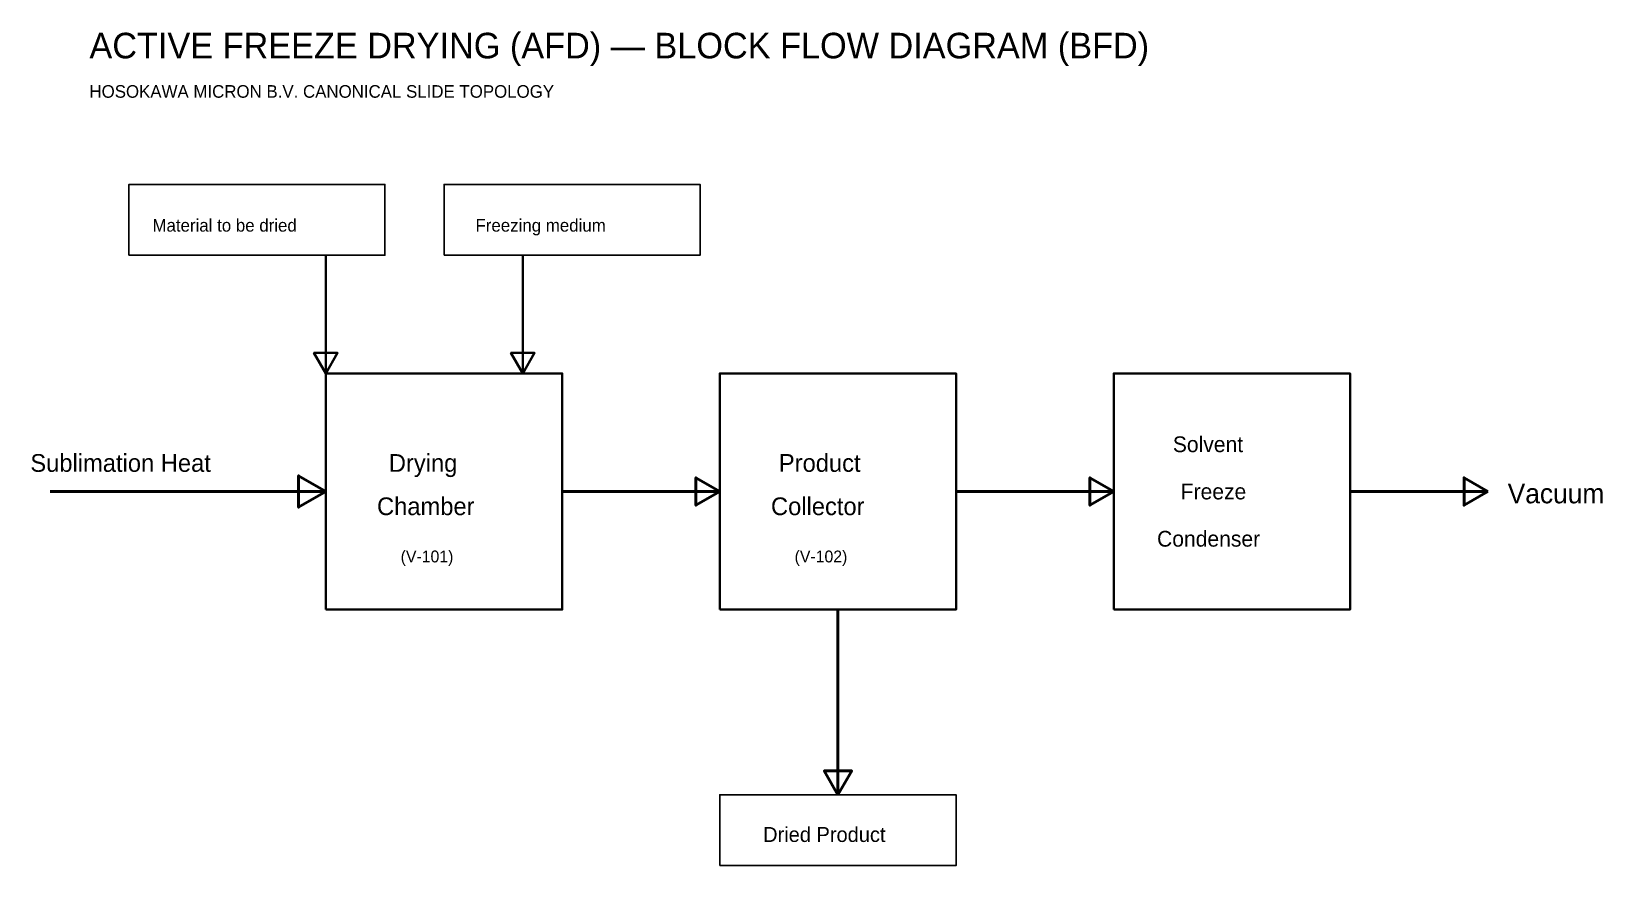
# Model space of a CAD drawing. Header units: metres. Extents: x 15 to 414, y 35 to 247.
import ezdxf

# ---------------------------------------------------------------- set-up
doc = ezdxf.new("R2010")
doc.units = ezdxf.units.M
for name, color, linetype in [('CRYOGENIC_MEDIUM', 5, 'Continuous'), ('EQUIPMENT_BLOCKS', 7, 'Continuous'), ('PROCESS_STREAMS', 3, 'Continuous'), ('PRODUCT_SOLIDS', 2, 'Continuous'), ('SUBLIMATION_HEAT', 1, 'Continuous'), ('TEXT_PRIMARY', 2, 'Continuous'), ('TEXT_SECONDARY', 8, 'Continuous'), ('TITLE_BLOCK', 7, 'Continuous')]:
    doc.layers.add(name, color=color, linetype=linetype)

msp = doc.modelspace()

# ---------------------------------------------------------------- linework, layer by layer
at = {"layer": 'CRYOGENIC_MEDIUM', "lineweight": 35}
for p, q in [((90, 190), (90, 160)), ((140, 190), (140, 160))]:
    msp.add_line(p, q, dxfattribs=at)
at = {"layer": 'CRYOGENIC_MEDIUM', "lineweight": 25}
for points in [[(40, 190), (105, 190), (105, 208), (40, 208), (40, 190)], [(120, 190), (185, 190), (185, 208), (120, 208), (120, 190)]]:
    msp.add_lwpolyline(points, dxfattribs=at)
at = {"layer": 'CRYOGENIC_MEDIUM', "lineweight": 35}
for points in [[(90, 160), (93, 165.2), (87, 165.2), (90, 160)], [(140, 160), (143, 165.2), (137, 165.2), (140, 160)]]:
    msp.add_lwpolyline(points, dxfattribs=at)
at = {"layer": 'EQUIPMENT_BLOCKS', "lineweight": 35}
for points in [[(90, 100), (150, 100), (150, 160), (90, 160), (90, 100)], [(190, 100), (250, 100), (250, 160), (190, 160), (190, 100)], [(290, 100), (350, 100), (350, 160), (290, 160), (290, 100)]]:
    msp.add_lwpolyline(points, dxfattribs=at)
at = {"layer": 'PROCESS_STREAMS', "lineweight": 50}
for p, q in [((150, 130), (190, 130)), ((250, 130), (290, 130)), ((350, 130), (385, 130))]:
    msp.add_line(p, q, dxfattribs=at)
for points in [[(190, 130), (183.94, 133.5), (183.94, 126.5), (190, 130)], [(290, 130), (283.94, 133.5), (283.94, 126.5), (290, 130)], [(385, 130), (378.94, 133.5), (378.94, 126.5), (385, 130)]]:
    msp.add_lwpolyline(points, dxfattribs=at)
at = {"layer": 'PRODUCT_SOLIDS', "lineweight": 50}
msp.add_line((220, 100), (220, 53), dxfattribs=at)
msp.add_lwpolyline([(220, 53), (223.5, 59.06), (216.5, 59.06), (220, 53)], dxfattribs=at)
at = {"layer": 'PRODUCT_SOLIDS', "lineweight": 25}
msp.add_lwpolyline([(190, 35), (250, 35), (250, 53), (190, 53), (190, 35)], dxfattribs=at)
at = {"layer": 'SUBLIMATION_HEAT', "lineweight": 50}
msp.add_line((20, 130), (90, 130), dxfattribs=at)
msp.add_lwpolyline([(90, 130), (83.07, 134), (83.07, 126), (90, 130)], dxfattribs=at)

# ---------------------------------------------------------------- texts
at = {"layer": 'SUBLIMATION_HEAT'}
msp.add_text('Sublimation Heat', height=4.5, dxfattribs=at).set_placement((15, 135))
at = {"layer": 'TEXT_PRIMARY'}
for s, height, p in [('Material to be dried', 3.2, (46, 196)), ('Freezing medium', 3.2, (128, 196)), ('Solvent', 4, (305, 140)), ('Drying', 4.5, (106, 135)), ('Product', 4.5, (205, 135)), ('Freeze', 4, (307, 128)), ('Vacuum', 5, (390, 127)), ('Chamber', 4.5, (103, 124)), ('Collector', 4.5, (203, 124)), ('Condenser', 4, (301, 116)), ('Dried Product', 3.8, (201, 41))]:
    msp.add_text(s, height=height, dxfattribs=at).set_placement(p)
at = {"layer": 'TEXT_SECONDARY'}
for s, height, p in [('HOSOKAWA MICRON B.V. CANONICAL SLIDE TOPOLOGY', 3.2, (30, 230)), ('(V-101)', 3, (109, 112)), ('(V-102)', 3, (209, 112))]:
    msp.add_text(s, height=height, dxfattribs=at).set_placement(p)
at = {"layer": 'TITLE_BLOCK'}
msp.add_text('ACTIVE FREEZE DRYING (AFD) — BLOCK FLOW DIAGRAM (BFD)', height=6.5, dxfattribs=at).set_placement((30, 240))

doc.saveas('drawing.dxf')
